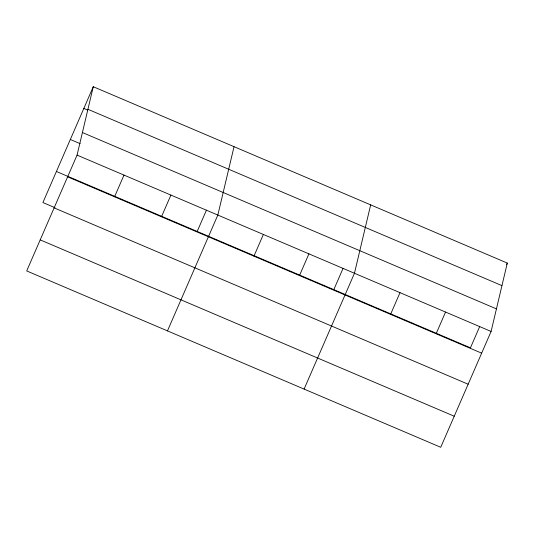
<?xml version="1.0" encoding="UTF-8"?>
<svg xmlns="http://www.w3.org/2000/svg" width="534" height="534" viewBox="0 0 534 534"><rect width="100%" height="100%" fill="white"/><g stroke="black" fill="none" stroke-linecap="round" stroke-linejoin="round"><path stroke-width="0.8" d="M77.063 155.107L93.27 86.722L507.3 263.068L491.093 331.454L440.73 447.278L26.7 270.932L77.063 155.107L491.093 331.454M234.039 146.676L217.832 215.062L167.469 330.893M370.669 204.876L354.463 273.254L304.1 389.086M93.27 86.722L42.907 202.546L55.015 207.706M114.55 196.799L123.988 175.092M161.468 216.784L170.907 195.077M197.186 231.449L206.458 210.116M253.937 256.166L263.375 234.459M299.481 275.564L308.919 253.857M333.81 289.642L343.088 268.308M390.568 314.359L400.006 292.652M436.111 333.757L445.55 312.05M479.719 326.501L470.441 347.834L56.41 171.487M506.646 264.564L507.3 263.068M87.923 109.29L501.953 285.637M83.831 108.429L87.616 110.037M82.41 132.539L496.44 308.886M70.328 139.487L80.167 143.679M67.624 176.814L481.655 353.161M54.121 207.873L468.151 384.22M40.204 239.873L454.234 416.22"/></g></svg>
